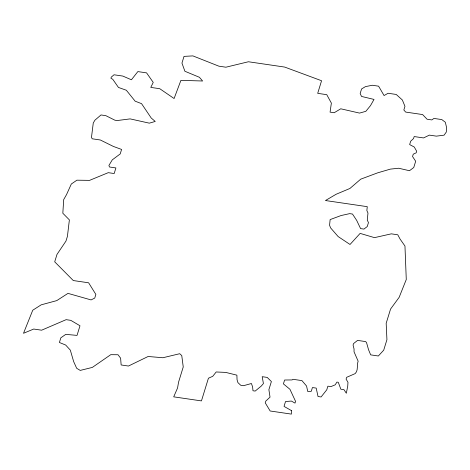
<?xml version="1.0" encoding="UTF-8"?>
<svg xmlns="http://www.w3.org/2000/svg" width="470" height="470" viewBox="0 0 470 470"><rect width="100%" height="100%" fill="white"/><g stroke="black" fill="none" stroke-linecap="round" stroke-linejoin="round"><path stroke-width="0.7" d="M291.435 410.58L291.394 414.105L270.162 410.991L265.239 402.843L265.767 401.133L270.027 397.15L268.887 389.659L271.384 381.546L267.207 377.416L262.195 376.681L263.417 383.544L261.208 386.123L255.169 391.081L252.989 390.764L252.607 386.886L251.403 383.514L243.495 385.7L240.781 385.3L237.926 382.633L237.056 379.754L236.892 375.166L225.759 372.404L216.188 371.976L212.751 376.305L208.427 378.221L201.448 400.91L173.7 396.845L177.56 387.979L178.559 382.192L183.241 366.958L181.761 355.579L179.722 353.716L162.884 357.746L148.132 356.483L128.457 366.036L121.142 364.967L120.62 358.187L118.023 354.75L110.761 354.68L92.332 367.417L80.235 370.407L76.681 368.298L73.649 361.571L70.318 350.127L65.683 345.051L59.408 342.489L60.853 337.807L65.771 334.364L77.027 335.392L79.994 325.763L70.782 320.346L66.123 319.665L41.63 330.198L33.723 329.035L23.5 333.295L32.741 310.229L41.172 304.842L56.747 300.618L67.986 293.374L91.086 299.925L94.746 298.056L95.862 294.432L88.624 282.799L73.285 280.549L54.708 261.825L56.982 254.435L65.965 241.087L67.427 236.339L69.378 219.889L62.827 213.245L63.697 199.597L66.552 194.557L71.328 184.011L76.898 180.186L89.576 180.363L108.264 172.666L114.181 173.536L115.902 167.937L109.463 166.997L108.917 165.446L112.277 159.871L120.208 153.925L121.589 149.437L113.352 146.423L100.333 139.984L92.196 138.791L91.486 137.346L93.266 123.011L94.899 120.197L101.003 114.956L105.838 115.667L114.909 120.203L117.212 120.543L130.143 118.892L149.319 123.158L155.229 121.454L151.222 118.011L141.541 103.641L135.149 101.185L126.342 90.246L118.452 87.444L112.771 79.295L110.914 78.261L111.261 77.139L114.028 74.783L122.817 76.069L131.412 79.788L137.851 71.593L146.581 72.874L153.232 82.409L150.776 87.397L159.759 88.713L174.1 98.53L180.921 80.346L202.611 80.999L199.386 77.28L184.898 71.264L181.955 63.092L184.017 56.382L192.9 55.895L218.885 66.176L225.905 67.204L248.413 61.758L284.691 67.075L321.568 80.734L317.691 93.342L326.762 94.676L331.368 103.094L330.069 112.13L334.199 112.735L340.75 108.793L359.538 113.094L365.825 111.331L370.489 105.627L374.02 99.423L361.536 96.444L360.167 93.524L361.565 88.971L365.419 86.639L372.281 85.252L378.591 86.175L384.066 95.551L388.079 93.26L396.216 94.452L402.361 99.992L404.964 106.355L403.848 109.986L405.669 112.077L422.601 114.562L427.065 119.221L431.848 119.926L433.922 118.428L441.823 119.586L445.343 122.259L446.5 127.217L446.306 132.017L444.127 135.16L436.354 136.141L429.392 135.119L423.535 137.933L414.176 136.559L413.565 138.538L410.68 141.206L409.646 144.572L414.27 147.028L416.667 151.24L416.179 152.821L413.265 154.172L412.543 156.522L415.68 161.257L413.753 167.526L409.476 170.722L398.683 168.237L390.37 169.118L377.68 172.831L360.725 179.164L349.915 188.47L336.085 194.28L325.457 200.537L367.281 206.671L366.853 210.513L367.975 213.039L367.281 220.06L368.451 222.616L367.246 226.54L363.956 229.096L360.59 228.602L356.66 220.354L352.494 214.044L349.662 213.633L341.055 215.548L330.134 219.59L329.57 225.289L330.622 227.921L338.142 236.563L350.032 244.476L360.126 233.396L374.484 237.638L391.328 233.843L397.761 234.788L400.076 239.06L404.964 246.045L406.274 279.509L399.147 297.328L390.558 309.06L386.176 323.307L386.933 339.681L383.708 350.168L378.35 355.996L370.677 354.868L368.574 349.809L366.529 342.583L365.648 341.59L357.564 340.403L353.528 343.599L353.076 345.068L354.045 348.975L354.051 351.842L358.14 361.195C356.477 365.208 358.628 370.207 355.167 373.603L346.631 377.328L346.085 379.108L347.982 382.304L347.73 386.129L346.325 393.243L343.975 389.671L340.844 389.207L338.294 382.286L336.902 382.081L335.239 384.801L330.892 386.616L327.884 386.176L326.768 389.8L321.086 396.968L318.02 396.515L316.204 388.108L312.427 387.556L311.275 391.316L307.756 391.51L306.558 386.035L301.946 380.612L292.98 379.296L292.082 379.936L284.608 380.013L283.416 383.896L289.949 389.295L295.548 401.339L295.001 403.119L291.406 401.069L285.531 401.521L284.033 406.391L291.435 410.58"/></g></svg>
